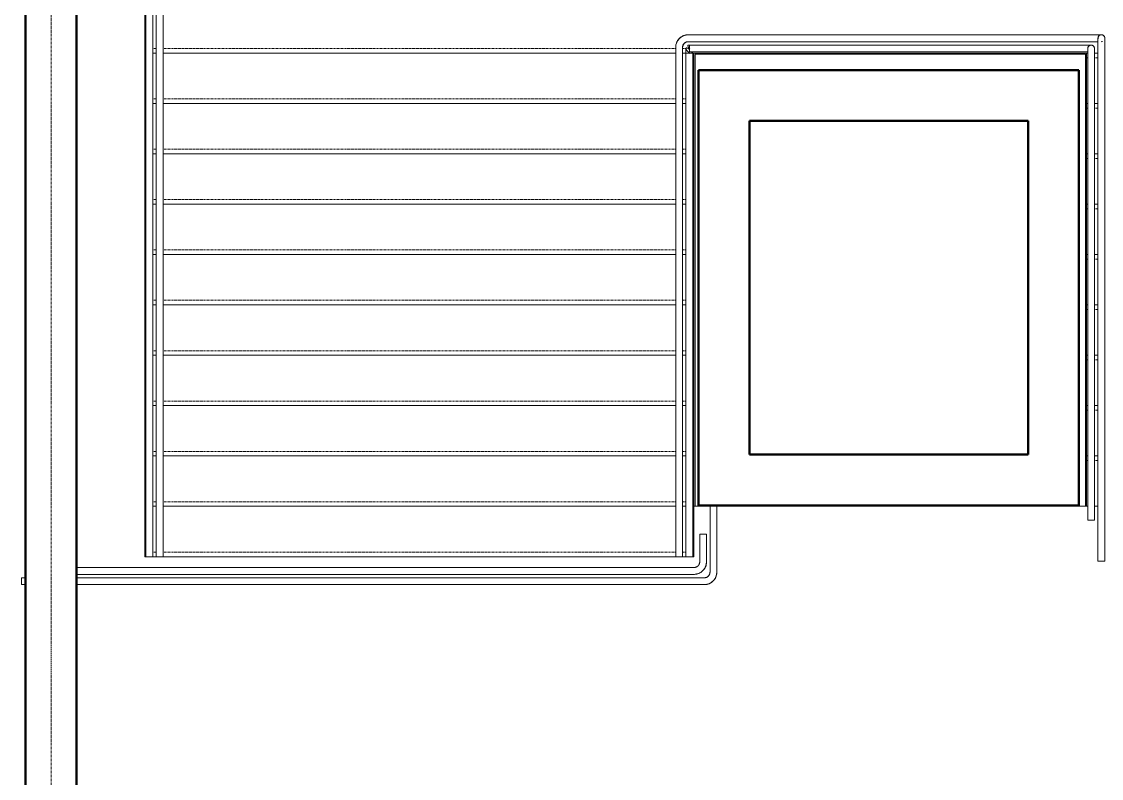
# Model space of a CAD drawing. Header units: inches. Extents: x -1714 to 1984, y -1043 to 970.
# Drawn here: x -1411.3 to -1175.4, y 395.9 to 561.2 of the extents above; entities that cross this region are included whole.
import ezdxf

# ---------------------------------------------------------------- set-up
doc = ezdxf.new("R2010")
doc.units = ezdxf.units.IN
doc.header["$MEASUREMENT"] = 0
doc.linetypes.add('Grid Line 1_2_', pattern=[0.875, 0.5, -0.125, 0.125, -0.125])
doc.linetypes.add('Overhead 1_16_', pattern=[0.101562, 0.0625, -0.039062])
for name, color, linetype, lineweight in [('A-FLOR-HRAL', 11, 'Continuous', 9), ('A-ROOF', 132, 'Continuous', 13), ('A-WALL', 113, 'Continuous', 13), ('S-GRID', 1, 'Continuous', 9), ('S-STRS', 31, 'Continuous', 9)]:
    doc.layers.add(name, color=color, linetype=linetype, lineweight=lineweight)

# ---------------------------------------------------------------- blocks, each defined once
blk = doc.blocks.new('Top Rail Type - Top Rail_Internal_-1482344-L3')
at = {"layer": 'A-FLOR-HRAL'}
for p, q in [((-1266.12, 555.35), (-1266.12, 444.71)), ((-1180.35, 556.06), (-1265.61, 556.06)), ((-1264.72, 554.36), (-1264.84, 554.54)), ((-1264.34, 554.56), (-1180.35, 554.56)), ((-1178.35, 554.72), (-1178.35, 455.4)), ((-1176.85, 455.4), (-1176.85, 554.72)), ((-1264.62, 444.71), (-1264.62, 554.07)), ((-1178.35, 454.74), (-1178.35, 454.31)), ((-1176.85, 454.31), (-1176.85, 454.74)), ((-1266.12, 444.71), (-1266.12, 444.31)), ((-1264.62, 444.31), (-1264.62, 444.71))]:
    blk.add_line(p, q, dxfattribs=at)
at = {"layer": 'A-FLOR-HRAL', "flags": 128}
for points in [[(-1265.37, 555.11), (-1265.57, 555.26), (-1265.75, 555.37), (-1265.9, 555.44), (-1266.02, 555.46), (-1266.1, 555.43), (-1266.12, 555.35)], [(-1266.12, 555.35), (-1266.1, 555.22), (-1266.02, 555.06), (-1265.9, 554.88), (-1265.75, 554.68), (-1265.57, 554.49), (-1265.37, 554.31), (-1265.3, 554.25)], [(-1265.29, 555.22), (-1265.37, 555.31), (-1265.53, 555.51), (-1265.64, 555.69), (-1265.71, 555.84), (-1265.73, 555.96), (-1265.69, 556.04), (-1265.61, 556.06)], [(-1180.35, 556.06), (-1180.24, 556.06), (-1180.13, 556.06), (-1180.02, 556.06), (-1179.91, 556.06), (-1179.81, 556.06), (-1179.7, 556.06), (-1179.59, 556.06), (-1179.49, 556.06), (-1179.38, 556.06), (-1179.28, 556.06), (-1179.18, 556.06), (-1179.08, 556.06), (-1178.99, 556.06), (-1178.89, 556.06), (-1178.8, 556.06), (-1178.71, 556.06), (-1178.62, 556.06), (-1178.54, 556.06), (-1178.46, 556.06), (-1178.38, 556.06), (-1178.3, 556.06), (-1178.23, 556.06), (-1178.16, 556.06), (-1178.1, 556.06), (-1178.04, 556.06), (-1177.98, 556.06), (-1177.93, 556.06), (-1177.88, 556.06), (-1177.83, 556.06), (-1177.79, 556.06), (-1177.75, 556.06), (-1177.72, 556.06), (-1177.69, 556.06), (-1177.66, 556.06), (-1177.64, 556.06), (-1177.63, 556.06), (-1177.61, 556.06), (-1177.61, 556.06), (-1177.6, 556.06)], [(-1178.36, 554.56), (-1178.44, 554.56), (-1178.52, 554.56), (-1178.6, 554.56), (-1178.69, 554.56), (-1178.77, 554.56), (-1178.87, 554.56), (-1178.96, 554.56), (-1179.06, 554.56), (-1179.15, 554.56), (-1179.25, 554.56), (-1179.36, 554.56), (-1179.46, 554.56), (-1179.56, 554.56), (-1179.67, 554.56), (-1179.78, 554.56), (-1179.88, 554.56), (-1179.99, 554.56), (-1180.1, 554.56), (-1180.21, 554.56), (-1180.32, 554.56), (-1180.35, 554.56)], [(-1178.35, 555.31), (-1178.35, 555.31), (-1178.35, 555.31), (-1178.35, 555.3), (-1178.35, 555.3), (-1178.35, 555.29), (-1178.35, 555.28), (-1178.35, 555.26), (-1178.35, 555.25), (-1178.35, 555.23), (-1178.35, 555.21), (-1178.35, 555.19), (-1178.35, 555.17), (-1178.35, 555.15), (-1178.35, 555.12), (-1178.35, 555.1), (-1178.35, 555.07), (-1178.35, 555.04), (-1178.35, 555), (-1178.35, 554.97), (-1178.35, 554.93), (-1178.35, 554.9), (-1178.35, 554.86), (-1178.35, 554.82), (-1178.35, 554.78), (-1178.35, 554.74), (-1178.35, 554.72)], [(-1177.57, 556.06), (-1177.54, 556.06), (-1177.51, 556.06), (-1177.48, 556.05), (-1177.45, 556.05), (-1177.42, 556.04), (-1177.39, 556.03), (-1177.37, 556.03), (-1177.34, 556.02), (-1177.31, 556), (-1177.28, 555.99)], [(-1176.85, 554.72), (-1176.85, 554.77), (-1176.85, 554.81), (-1176.85, 554.85), (-1176.85, 554.89), (-1176.85, 554.92), (-1176.85, 554.96), (-1176.85, 554.99), (-1176.85, 555.02), (-1176.85, 555.06), (-1176.85, 555.09), (-1176.85, 555.11), (-1176.85, 555.14), (-1176.85, 555.16), (-1176.85, 555.19), (-1176.85, 555.21), (-1176.85, 555.23), (-1176.85, 555.24), (-1176.85, 555.26), (-1176.85, 555.27), (-1176.85, 555.29), (-1176.85, 555.29), (-1176.85, 555.3), (-1176.85, 555.31), (-1176.85, 555.31), (-1176.85, 555.31), (-1176.85, 555.31)], [(-1178.35, 455.4), (-1178.35, 455.36), (-1178.35, 455.32), (-1178.35, 455.27), (-1178.35, 455.22), (-1178.35, 455.18), (-1178.35, 455.13), (-1178.35, 455.08), (-1178.35, 455.04), (-1178.35, 454.99), (-1178.35, 454.94), (-1178.35, 454.89), (-1178.35, 454.84), (-1178.35, 454.79), (-1178.35, 454.74)], [(-1176.85, 454.74), (-1176.85, 454.79), (-1176.85, 454.84), (-1176.85, 454.89), (-1176.85, 454.94), (-1176.85, 454.99), (-1176.85, 455.04), (-1176.85, 455.09), (-1176.85, 455.13), (-1176.85, 455.18), (-1176.85, 455.23), (-1176.85, 455.27), (-1176.85, 455.32), (-1176.85, 455.36), (-1176.85, 455.4)], [(-1178.35, 454.31), (-1178.35, 454.26), (-1178.35, 454.21), (-1178.35, 454.16), (-1178.35, 454.11), (-1178.35, 454.07), (-1178.35, 454.02), (-1178.35, 453.97), (-1178.35, 453.92), (-1178.35, 453.87), (-1178.35, 453.83), (-1178.35, 453.78), (-1178.35, 453.74), (-1178.35, 453.69), (-1178.35, 453.65), (-1178.35, 453.61), (-1178.35, 453.57), (-1178.35, 453.53), (-1178.35, 453.49), (-1178.35, 453.45), (-1178.35, 453.42), (-1178.35, 453.38), (-1178.35, 453.35), (-1178.35, 453.32), (-1178.35, 453.29), (-1178.35, 453.26), (-1178.35, 453.24), (-1178.35, 453.21), (-1178.35, 453.19), (-1178.35, 453.17), (-1178.35, 453.15), (-1178.35, 453.13), (-1178.35, 453.12), (-1178.35, 453.1), (-1178.35, 453.09), (-1178.35, 453.08), (-1178.35, 453.07), (-1178.35, 453.07), (-1178.35, 453.07), (-1178.35, 453.06)], [(-1176.85, 453.06), (-1176.85, 453.06), (-1176.85, 453.07), (-1176.85, 453.07), (-1176.85, 453.08), (-1176.85, 453.09), (-1176.85, 453.1), (-1176.85, 453.11), (-1176.85, 453.13), (-1176.85, 453.14), (-1176.85, 453.16), (-1176.85, 453.18), (-1176.85, 453.2), (-1176.85, 453.23), (-1176.85, 453.25), (-1176.85, 453.28), (-1176.85, 453.31), (-1176.85, 453.34), (-1176.85, 453.37), (-1176.85, 453.41), (-1176.85, 453.44), (-1176.85, 453.48), (-1176.85, 453.52), (-1176.85, 453.56), (-1176.85, 453.6), (-1176.85, 453.64), (-1176.85, 453.68), (-1176.85, 453.72), (-1176.85, 453.77), (-1176.85, 453.81), (-1176.85, 453.86), (-1176.85, 453.91), (-1176.85, 453.96), (-1176.85, 454), (-1176.85, 454.05), (-1176.85, 454.1), (-1176.85, 454.15), (-1176.85, 454.2), (-1176.85, 454.25), (-1176.85, 454.3), (-1176.85, 454.31)]]:
    blk.add_lwpolyline(points, dxfattribs=at)
at = {"layer": 'A-FLOR-HRAL'}
for start, end in [(0, 180), (140.5677, 187.8984), (180, 186.1504), (100.4185, 135), (90, 98.5735), (83.3102, 90), (38.3909, 80.1374), (23.3099, 36.6713), (352.1021, 20.2273), (353.8521, 0)]:
    blk.add_arc((-1177.6, 555.31), 0.75, start, end, dxfattribs=at)
blk = doc.blocks.new('Top Rail Type - Top Rail_Internal_-V47-L3')
at = {"layer": 'A-FLOR-HRAL'}
for p, q in [((-1265.37, 556.06), (-1265.37, 554.56)), ((-1265.37, 556.06), (-1179.6, 556.06)), ((-1265.37, 554.56), (-1179.6, 554.56)), ((-1179.6, 556.06), (-1177.6, 556.06)), ((-1178.35, 554.37), (-1178.35, 554.56)), ((-1176.85, 554.37), (-1176.85, 555.31)), ((-1266.12, 554.31), (-1264.62, 554.31)), ((-1266.12, 444.31), (-1266.12, 554.31)), ((-1264.62, 444.31), (-1264.62, 554.31)), ((-1178.35, 554.37), (-1178.35, 455.8)), ((-1176.85, 554.37), (-1176.85, 455.8)), ((-1178.35, 454.74), (-1178.35, 455.8)), ((-1176.85, 454.74), (-1176.85, 455.8)), ((-1178.35, 454.74), (-1178.35, 454.31)), ((-1178.35, 452.31), (-1178.35, 454.31)), ((-1176.85, 454.74), (-1176.85, 454.31)), ((-1176.85, 452.31), (-1176.85, 454.31)), ((-1176.85, 452.31), (-1178.35, 452.31))]:
    blk.add_line(p, q, dxfattribs=at)
blk = doc.blocks.new('Handrail Type - Handrail_Internal_-1482363-L3')
at = {"layer": 'A-FLOR-HRAL'}
for p, q in [((-1266.1, 555.43), (-1266.12, 555.35)), ((-1178.35, 453.69), (-1178.35, 452.31)), ((-1176.85, 452.31), (-1176.85, 453.23)), ((-1177.69, 452.31), (-1177.51, 452.31))]:
    blk.add_line(p, q, dxfattribs=at)
at = {"layer": 'A-FLOR-HRAL', "flags": 128}
for points in [[(-1178.36, 554.56), (-1178.44, 554.56), (-1178.52, 554.56), (-1178.6, 554.56), (-1178.69, 554.56), (-1178.77, 554.56), (-1178.87, 554.56), (-1178.96, 554.56), (-1179.06, 554.56), (-1179.15, 554.56), (-1179.25, 554.56), (-1179.36, 554.56), (-1179.46, 554.56), (-1179.56, 554.56)], [(-1179.28, 556.06), (-1179.18, 556.06), (-1179.08, 556.06), (-1178.99, 556.06), (-1178.89, 556.06)], [(-1178.39, 556.06), (-1178.38, 556.06), (-1178.3, 556.06), (-1178.23, 556.06), (-1178.16, 556.06), (-1178.1, 556.06), (-1178.04, 556.06), (-1177.98, 556.06), (-1177.93, 556.06), (-1177.88, 556.06), (-1177.83, 556.06), (-1177.79, 556.06), (-1177.75, 556.06), (-1177.72, 556.06), (-1177.69, 556.06)], [(-1176.85, 554.89), (-1176.85, 554.92), (-1176.85, 554.96), (-1176.85, 554.99), (-1176.85, 555.02), (-1176.85, 555.06), (-1176.85, 555.09), (-1176.85, 555.11), (-1176.85, 555.14), (-1176.85, 555.16), (-1176.85, 555.19), (-1176.85, 555.21), (-1176.85, 555.23), (-1176.85, 555.24)], [(-1178.35, 455.32), (-1178.35, 455.27), (-1178.35, 455.22), (-1178.35, 455.18), (-1178.35, 455.13), (-1178.35, 455.08), (-1178.35, 455.04), (-1178.35, 454.99), (-1178.35, 454.94), (-1178.35, 454.89), (-1178.35, 454.84), (-1178.35, 454.79), (-1178.35, 454.74)], [(-1176.85, 454.74), (-1176.85, 454.79), (-1176.85, 454.84), (-1176.85, 454.89), (-1176.85, 454.94), (-1176.85, 454.99), (-1176.85, 455.04), (-1176.85, 455.09), (-1176.85, 455.13), (-1176.85, 455.18), (-1176.85, 455.23), (-1176.85, 455.27), (-1176.85, 455.32)]]:
    blk.add_lwpolyline(points, dxfattribs=at)
blk = doc.blocks.new('Handrail Type - Handrail_Internal_-V48-L3')
at = {"layer": 'A-FLOR-HRAL'}
for p, q in [((-1179.29, 556.06), (-1178.84, 556.06)), ((-1178.35, 556.06), (-1177.6, 556.06)), ((-1176.85, 554.77), (-1176.85, 555.31)), ((-1178.35, 454.74), (-1178.35, 455.41)), ((-1176.85, 454.74), (-1176.85, 455.41)), ((-1178.35, 453.69), (-1178.35, 452.31)), ((-1176.85, 453.23), (-1176.85, 452.31)), ((-1176.85, 452.31), (-1178.35, 452.31))]:
    blk.add_line(p, q, dxfattribs=at)
blk = doc.blocks.new('Handrail Type - Handrail_Internal_-1482380-L3')
at = {"layer": 'A-FLOR-HRAL'}
for p, q in [((-1178.1, 558.31), (-1265.62, 558.31)), ((-1265.62, 556.81), (-1178.1, 556.81)), ((-1176.1, 556.97), (-1176.1, 455.4)), ((-1175.35, 556.81), (-1175.36, 556.81)), ((-1174.6, 455.4), (-1174.6, 556.97)), ((-1268.37, 555.56), (-1268.37, 554.89)), ((-1266.87, 554.89), (-1266.87, 555.56)), ((-1268.37, 554.22), (-1268.37, 444.71)), ((-1266.87, 444.71), (-1266.87, 554.22)), ((-1176.1, 454.74), (-1176.1, 445.31)), ((-1174.6, 445.31), (-1174.6, 454.74)), ((-1268.37, 444.71), (-1268.37, 444.31)), ((-1266.87, 444.31), (-1266.87, 444.71))]:
    blk.add_line(p, q, dxfattribs=at)
at = {"layer": 'A-FLOR-HRAL', "flags": 128}
for points in [[(-1265.62, 558.31), (-1265.73, 558.31), (-1265.84, 558.3), (-1265.95, 558.29), (-1266.06, 558.28), (-1266.17, 558.26), (-1266.28, 558.23), (-1266.38, 558.21), (-1266.49, 558.17), (-1266.59, 558.14), (-1266.69, 558.1), (-1266.8, 558.05), (-1266.89, 558), (-1266.99, 557.95), (-1267.08, 557.89), (-1267.18, 557.83), (-1267.27, 557.77), (-1267.35, 557.7), (-1267.44, 557.63), (-1267.52, 557.56), (-1267.6, 557.48), (-1267.67, 557.4), (-1267.74, 557.32), (-1267.81, 557.23), (-1267.88, 557.14), (-1267.94, 557.05), (-1268, 556.96), (-1268.05, 556.86), (-1268.1, 556.76), (-1268.15, 556.66), (-1268.19, 556.56), (-1268.22, 556.46), (-1268.26, 556.35), (-1268.29, 556.25), (-1268.31, 556.14), (-1268.33, 556.03), (-1268.35, 555.92), (-1268.36, 555.81), (-1268.37, 555.7), (-1268.37, 555.59), (-1268.37, 555.56)], [(-1266.87, 555.56), (-1266.87, 555.61), (-1266.87, 555.66), (-1266.87, 555.71), (-1266.86, 555.76), (-1266.85, 555.81), (-1266.84, 555.86), (-1266.83, 555.91), (-1266.81, 555.96), (-1266.79, 556), (-1266.78, 556.05), (-1266.76, 556.1), (-1266.73, 556.14), (-1266.71, 556.18), (-1266.68, 556.23), (-1266.66, 556.27), (-1266.63, 556.31), (-1266.6, 556.35), (-1266.56, 556.39), (-1266.53, 556.42), (-1266.49, 556.46), (-1266.46, 556.49), (-1266.42, 556.53), (-1266.38, 556.56), (-1266.34, 556.59), (-1266.3, 556.62), (-1266.26, 556.64), (-1266.21, 556.67), (-1266.17, 556.69), (-1266.12, 556.71), (-1266.08, 556.73), (-1266.03, 556.75), (-1265.98, 556.76), (-1265.93, 556.77), (-1265.89, 556.79), (-1265.84, 556.8), (-1265.79, 556.8), (-1265.74, 556.81), (-1265.69, 556.81), (-1265.64, 556.81), (-1265.62, 556.81)], [(-1178.1, 558.31), (-1177.99, 558.31), (-1177.88, 558.31), (-1177.77, 558.31), (-1177.66, 558.31), (-1177.56, 558.31), (-1177.45, 558.31), (-1177.34, 558.31), (-1177.24, 558.31), (-1177.13, 558.31), (-1177.03, 558.31), (-1176.93, 558.31), (-1176.83, 558.31), (-1176.74, 558.31), (-1176.64, 558.31), (-1176.55, 558.31), (-1176.46, 558.31), (-1176.37, 558.31), (-1176.29, 558.31), (-1176.21, 558.31), (-1176.13, 558.31), (-1176.05, 558.31), (-1175.98, 558.31), (-1175.91, 558.31), (-1175.85, 558.31), (-1175.79, 558.31), (-1175.73, 558.31), (-1175.68, 558.31), (-1175.63, 558.31), (-1175.58, 558.31), (-1175.54, 558.31), (-1175.5, 558.31), (-1175.47, 558.31), (-1175.44, 558.31), (-1175.41, 558.31), (-1175.39, 558.31), (-1175.38, 558.31), (-1175.36, 558.31), (-1175.36, 558.31), (-1175.35, 558.31), (-1175.35, 558.31)], [(-1176.11, 556.81), (-1176.19, 556.81), (-1176.27, 556.81), (-1176.35, 556.81), (-1176.44, 556.81), (-1176.52, 556.81), (-1176.62, 556.81), (-1176.71, 556.81), (-1176.81, 556.81), (-1176.9, 556.81), (-1177, 556.81), (-1177.11, 556.81), (-1177.21, 556.81), (-1177.31, 556.81), (-1177.42, 556.81), (-1177.53, 556.81), (-1177.63, 556.81), (-1177.74, 556.81), (-1177.85, 556.81), (-1177.96, 556.81), (-1178.07, 556.81), (-1178.1, 556.81)], [(-1176.1, 557.56), (-1176.1, 557.56), (-1176.1, 557.56), (-1176.1, 557.55), (-1176.1, 557.55), (-1176.1, 557.54), (-1176.1, 557.53), (-1176.1, 557.51), (-1176.1, 557.5), (-1176.1, 557.48), (-1176.1, 557.46), (-1176.1, 557.44), (-1176.1, 557.42), (-1176.1, 557.4), (-1176.1, 557.37), (-1176.1, 557.35), (-1176.1, 557.32), (-1176.1, 557.29), (-1176.1, 557.25), (-1176.1, 557.22), (-1176.1, 557.18), (-1176.1, 557.15), (-1176.1, 557.11), (-1176.1, 557.07), (-1176.1, 557.03), (-1176.1, 556.99), (-1176.1, 556.97)], [(-1175.35, 558.31), (-1175.32, 558.31), (-1175.29, 558.31), (-1175.26, 558.31), (-1175.23, 558.3), (-1175.2, 558.3), (-1175.17, 558.29), (-1175.14, 558.28), (-1175.12, 558.28), (-1175.09, 558.27), (-1175.06, 558.25), (-1175.03, 558.24), (-1175.01, 558.23), (-1174.98, 558.21), (-1174.95, 558.2), (-1174.93, 558.18), (-1174.9, 558.17), (-1174.88, 558.15), (-1174.86, 558.13), (-1174.84, 558.11), (-1174.81, 558.09), (-1174.79, 558.06), (-1174.77, 558.04), (-1174.76, 558.02), (-1174.74, 557.99), (-1174.72, 557.97), (-1174.71, 557.94), (-1174.69, 557.92), (-1174.68, 557.89), (-1174.66, 557.86), (-1174.65, 557.84), (-1174.64, 557.81), (-1174.63, 557.78), (-1174.63, 557.75), (-1174.62, 557.72), (-1174.61, 557.69), (-1174.61, 557.66), (-1174.6, 557.63), (-1174.6, 557.6), (-1174.6, 557.57), (-1174.6, 557.54), (-1174.6, 557.51), (-1174.61, 557.48), (-1174.61, 557.45)], [(-1175.13, 556.85), (-1175.16, 556.84), (-1175.19, 556.83), (-1175.22, 556.83), (-1175.25, 556.82), (-1175.28, 556.82), (-1175.31, 556.81), (-1175.34, 556.81)], [(-1174.6, 556.97), (-1174.6, 557.02), (-1174.6, 557.06), (-1174.6, 557.1), (-1174.6, 557.14), (-1174.6, 557.17), (-1174.6, 557.21), (-1174.6, 557.24), (-1174.6, 557.27), (-1174.6, 557.31), (-1174.6, 557.34), (-1174.6, 557.36), (-1174.6, 557.39), (-1174.6, 557.41), (-1174.6, 557.44), (-1174.6, 557.46), (-1174.6, 557.48), (-1174.6, 557.49), (-1174.6, 557.51), (-1174.6, 557.52), (-1174.6, 557.54), (-1174.6, 557.54), (-1174.6, 557.55), (-1174.6, 557.56), (-1174.6, 557.56), (-1174.6, 557.56), (-1174.6, 557.56)], [(-1268.37, 554.89), (-1268.37, 554.84), (-1268.37, 554.79), (-1268.37, 554.74), (-1268.37, 554.69), (-1268.37, 554.64), (-1268.37, 554.59), (-1268.37, 554.54), (-1268.37, 554.49), (-1268.37, 554.45), (-1268.37, 554.4), (-1268.37, 554.35), (-1268.37, 554.31), (-1268.37, 554.26), (-1268.37, 554.22)], [(-1266.87, 554.22), (-1266.87, 554.27), (-1266.87, 554.31), (-1266.87, 554.36), (-1266.87, 554.4), (-1266.87, 554.45), (-1266.87, 554.5), (-1266.87, 554.54), (-1266.87, 554.59), (-1266.87, 554.64), (-1266.87, 554.69), (-1266.87, 554.74), (-1266.87, 554.79), (-1266.87, 554.84), (-1266.87, 554.89)], [(-1176.1, 455.4), (-1176.1, 455.36), (-1176.1, 455.32), (-1176.1, 455.27), (-1176.1, 455.22), (-1176.1, 455.18), (-1176.1, 455.13), (-1176.1, 455.08), (-1176.1, 455.04), (-1176.1, 454.99), (-1176.1, 454.94), (-1176.1, 454.89), (-1176.1, 454.84), (-1176.1, 454.79), (-1176.1, 454.74)], [(-1174.6, 454.74), (-1174.6, 454.79), (-1174.6, 454.84), (-1174.6, 454.89), (-1174.6, 454.94), (-1174.6, 454.99), (-1174.6, 455.04), (-1174.6, 455.09), (-1174.6, 455.13), (-1174.6, 455.18), (-1174.6, 455.23), (-1174.6, 455.27), (-1174.6, 455.32), (-1174.6, 455.36), (-1174.6, 455.4)], [(-1176.1, 445.31), (-1176.1, 445.26), (-1176.1, 445.21), (-1176.1, 445.16), (-1176.1, 445.11), (-1176.1, 445.07), (-1176.1, 445.02), (-1176.1, 444.97), (-1176.1, 444.92), (-1176.1, 444.87), (-1176.1, 444.83), (-1176.1, 444.78), (-1176.1, 444.74), (-1176.1, 444.69), (-1176.1, 444.65), (-1176.1, 444.61), (-1176.1, 444.57), (-1176.1, 444.53), (-1176.1, 444.49), (-1176.1, 444.45), (-1176.1, 444.42), (-1176.1, 444.38), (-1176.1, 444.35), (-1176.1, 444.32), (-1176.1, 444.29), (-1176.1, 444.26), (-1176.1, 444.24), (-1176.1, 444.21), (-1176.1, 444.19), (-1176.1, 444.17), (-1176.1, 444.15), (-1176.1, 444.13), (-1176.1, 444.12), (-1176.1, 444.1), (-1176.1, 444.09), (-1176.1, 444.08), (-1176.1, 444.07), (-1176.1, 444.07), (-1176.1, 444.07), (-1176.1, 444.06)], [(-1174.6, 444.06), (-1174.6, 444.06), (-1174.6, 444.07), (-1174.6, 444.07), (-1174.6, 444.08), (-1174.6, 444.09), (-1174.6, 444.1), (-1174.6, 444.11), (-1174.6, 444.13), (-1174.6, 444.14), (-1174.6, 444.16), (-1174.6, 444.18), (-1174.6, 444.2), (-1174.6, 444.23), (-1174.6, 444.25), (-1174.6, 444.28), (-1174.6, 444.31), (-1174.6, 444.34), (-1174.6, 444.37), (-1174.6, 444.41), (-1174.6, 444.44), (-1174.6, 444.48), (-1174.6, 444.52), (-1174.6, 444.56), (-1174.6, 444.6), (-1174.6, 444.64), (-1174.6, 444.68), (-1174.6, 444.72), (-1174.6, 444.77), (-1174.6, 444.81), (-1174.6, 444.86), (-1174.6, 444.91), (-1174.6, 444.96), (-1174.6, 445), (-1174.6, 445.05), (-1174.6, 445.1), (-1174.6, 445.15), (-1174.6, 445.2), (-1174.6, 445.25), (-1174.6, 445.3), (-1174.6, 445.31)]]:
    blk.add_lwpolyline(points, dxfattribs=at)
at = {"layer": 'A-FLOR-HRAL'}
for start, end in [(0, 180), (140.5677, 187.8984), (180, 186.1504), (100.4185, 135), (90, 98.5735), (83.3102, 90), (38.3909, 80.1374), (23.3099, 36.6713), (352.1021, 20.2273), (353.8521, 0)]:
    blk.add_arc((-1175.35, 557.56), 0.75, start, end, dxfattribs=at)
blk = doc.blocks.new('Handrail Type - Handrail_Internal_-V49-L3')
at = {"layer": 'A-FLOR-HRAL'}
for p, q in [((-1265.62, 558.31), (-1177.35, 558.31)), ((-1265.62, 556.81), (-1177.35, 556.81)), ((-1177.35, 558.31), (-1175.35, 558.31)), ((-1176.1, 556.62), (-1176.1, 556.81)), ((-1174.6, 556.62), (-1174.6, 557.56)), ((-1268.37, 554.89), (-1268.37, 555.56)), ((-1268.37, 554.89), (-1268.37, 553.83)), ((-1266.87, 554.89), (-1266.87, 555.56)), ((-1266.87, 554.89), (-1266.87, 553.83)), ((-1176.1, 556.62), (-1176.1, 455.8)), ((-1174.6, 556.62), (-1174.6, 455.8)), ((-1268.37, 444.31), (-1268.37, 553.83)), ((-1266.87, 444.31), (-1266.87, 553.83)), ((-1176.1, 454.74), (-1176.1, 455.8)), ((-1174.6, 454.74), (-1174.6, 455.8)), ((-1176.1, 454.74), (-1176.1, 445.31)), ((-1174.6, 454.74), (-1174.6, 445.31)), ((-1176.1, 443.31), (-1176.1, 445.31)), ((-1174.6, 443.31), (-1174.6, 445.31)), ((-1174.6, 443.31), (-1176.1, 443.31))]:
    blk.add_line(p, q, dxfattribs=at)
for radius in [2.75, 1.25]:
    blk.add_arc((-1265.62, 555.56), radius, 90, 180, dxfattribs=at)
blk = doc.blocks.new('Top Rail Type - Top Rail_Internal_-1482400-L3')
at = {"layer": 'A-FLOR-HRAL'}
for p, q in [((-1384.12, 647.31), (-1384.12, 554.89)), ((-1382.62, 554.89), (-1382.62, 647.31)), ((-1384.12, 554.22), (-1384.12, 444.71)), ((-1382.62, 444.71), (-1382.62, 554.22)), ((-1384.12, 444.71), (-1384.12, 444.31)), ((-1382.62, 444.31), (-1382.62, 444.71))]:
    blk.add_line(p, q, dxfattribs=at)
at = {"layer": 'A-FLOR-HRAL', "flags": 128}
for points in [[(-1384.12, 554.89), (-1384.12, 554.84), (-1384.12, 554.79), (-1384.12, 554.74), (-1384.12, 554.69), (-1384.12, 554.64), (-1384.12, 554.59), (-1384.12, 554.54), (-1384.12, 554.49), (-1384.12, 554.45), (-1384.12, 554.4), (-1384.12, 554.35), (-1384.12, 554.31), (-1384.12, 554.26), (-1384.12, 554.22)], [(-1382.62, 554.22), (-1382.62, 554.27), (-1382.62, 554.31), (-1382.62, 554.36), (-1382.62, 554.4), (-1382.62, 554.45), (-1382.62, 554.5), (-1382.62, 554.54), (-1382.62, 554.59), (-1382.62, 554.64), (-1382.62, 554.69), (-1382.62, 554.74), (-1382.62, 554.79), (-1382.62, 554.84), (-1382.62, 554.89)]]:
    blk.add_lwpolyline(points, dxfattribs=at)
blk = doc.blocks.new('Top Rail Type - Top Rail_Internal_-V50-L3')
at = {"layer": 'A-FLOR-HRAL'}
for p, q in [((-1384.12, 554.89), (-1384.12, 647.31)), ((-1382.62, 554.89), (-1382.62, 647.31)), ((-1384.12, 554.89), (-1384.12, 553.83)), ((-1382.62, 554.89), (-1382.62, 553.83)), ((-1384.12, 444.31), (-1384.12, 553.83)), ((-1382.62, 444.31), (-1382.62, 553.83))]:
    blk.add_line(p, q, dxfattribs=at)
blk = doc.blocks.new('Handrail Type - Handrail_Internal_-1482421-L3')
at = {"layer": 'A-FLOR-HRAL', "flags": 128}
for points in [[(-1384.12, 554.89), (-1384.12, 554.84), (-1384.12, 554.79), (-1384.12, 554.74), (-1384.12, 554.69), (-1384.12, 554.64), (-1384.12, 554.59), (-1384.12, 554.54), (-1384.12, 554.49), (-1384.12, 554.45), (-1384.12, 554.4), (-1384.12, 554.35), (-1384.12, 554.31)], [(-1382.62, 554.31), (-1382.62, 554.36), (-1382.62, 554.4), (-1382.62, 554.45), (-1382.62, 554.5), (-1382.62, 554.54), (-1382.62, 554.59), (-1382.62, 554.64), (-1382.62, 554.69), (-1382.62, 554.74), (-1382.62, 554.79), (-1382.62, 554.84), (-1382.62, 554.89)]]:
    blk.add_lwpolyline(points, dxfattribs=at)
blk = doc.blocks.new('Handrail Type - Handrail_Internal_-V51-L3')
at = {"layer": 'A-FLOR-HRAL'}
for p, q in [((-1384.12, 554.89), (-1384.12, 554.22)), ((-1382.62, 554.89), (-1382.62, 554.22))]:
    blk.add_line(p, q, dxfattribs=at)
blk = doc.blocks.new('Handrail Type - Handrail_Internal_-1482440-L3')
at = {"layer": 'A-FLOR-HRAL'}
for p, q in [((-1381.87, 645.06), (-1381.87, 554.89)), ((-1380.37, 554.89), (-1380.37, 645.06)), ((-1381.87, 554.22), (-1381.87, 444.71)), ((-1380.37, 444.71), (-1380.37, 554.22)), ((-1381.87, 444.71), (-1381.87, 444.31)), ((-1380.37, 444.31), (-1380.37, 444.71))]:
    blk.add_line(p, q, dxfattribs=at)
at = {"layer": 'A-FLOR-HRAL', "flags": 128}
for points in [[(-1381.87, 554.89), (-1381.87, 554.84), (-1381.87, 554.79), (-1381.87, 554.74), (-1381.87, 554.69), (-1381.87, 554.64), (-1381.87, 554.59), (-1381.87, 554.54), (-1381.87, 554.49), (-1381.87, 554.45), (-1381.87, 554.4), (-1381.87, 554.35), (-1381.87, 554.31), (-1381.87, 554.26), (-1381.87, 554.22)], [(-1380.37, 554.22), (-1380.37, 554.27), (-1380.37, 554.31), (-1380.37, 554.36), (-1380.37, 554.4), (-1380.37, 554.45), (-1380.37, 554.5), (-1380.37, 554.54), (-1380.37, 554.59), (-1380.37, 554.64), (-1380.37, 554.69), (-1380.37, 554.74), (-1380.37, 554.79), (-1380.37, 554.84), (-1380.37, 554.89)]]:
    blk.add_lwpolyline(points, dxfattribs=at)
blk = doc.blocks.new('Handrail Type - Handrail_Internal_-V52-L3')
at = {"layer": 'A-FLOR-HRAL'}
for p, q in [((-1381.87, 554.89), (-1381.87, 645.06)), ((-1380.37, 554.89), (-1380.37, 645.06)), ((-1381.87, 554.89), (-1381.87, 553.83)), ((-1380.37, 554.89), (-1380.37, 553.83)), ((-1381.87, 444.31), (-1381.87, 553.83)), ((-1380.37, 444.31), (-1380.37, 553.83))]:
    blk.add_line(p, q, dxfattribs=at)
blk = doc.blocks.new('Top Rail Type - Top Rail_Internal_-1483486-L3')
at = {"layer": 'A-FLOR-HRAL'}
for p, q in [((-1263.12, 447.2), (-1263.12, 445.2)), ((-1261.62, 445.2), (-1261.62, 447.2)), ((-1263.12, 445.2), (-1263.12, 443.2)), ((-1261.62, 443.2), (-1261.62, 445.2)), ((-1264.37, 441.95), (-1399.29, 441.95)), ((-1399.29, 440.45), (-1264.37, 440.45))]:
    blk.add_line(p, q, dxfattribs=at)
at = {"layer": 'A-FLOR-HRAL', "flags": 128}
for points in [[(-1263.12, 448.45), (-1263.12, 448.45), (-1263.12, 448.44), (-1263.12, 448.44), (-1263.12, 448.43), (-1263.12, 448.42), (-1263.12, 448.41), (-1263.12, 448.4), (-1263.12, 448.38), (-1263.12, 448.37), (-1263.12, 448.35), (-1263.12, 448.33), (-1263.12, 448.31), (-1263.12, 448.28), (-1263.12, 448.26), (-1263.12, 448.23), (-1263.12, 448.2), (-1263.12, 448.17), (-1263.12, 448.14), (-1263.12, 448.1), (-1263.12, 448.07), (-1263.12, 448.03), (-1263.12, 447.99), (-1263.12, 447.95), (-1263.12, 447.91), (-1263.12, 447.87), (-1263.12, 447.83), (-1263.12, 447.79), (-1263.12, 447.74), (-1263.12, 447.7), (-1263.12, 447.65), (-1263.12, 447.6), (-1263.12, 447.56), (-1263.12, 447.51), (-1263.12, 447.46), (-1263.12, 447.41), (-1263.12, 447.36), (-1263.12, 447.31), (-1263.12, 447.26), (-1263.12, 447.21), (-1263.12, 447.2)], [(-1261.62, 447.2), (-1261.62, 447.25), (-1261.62, 447.3), (-1261.62, 447.35), (-1261.62, 447.4), (-1261.62, 447.45), (-1261.62, 447.49), (-1261.62, 447.54), (-1261.62, 447.59), (-1261.62, 447.64), (-1261.62, 447.68), (-1261.62, 447.73), (-1261.62, 447.77), (-1261.62, 447.82), (-1261.62, 447.86), (-1261.62, 447.9), (-1261.62, 447.94), (-1261.62, 447.98), (-1261.62, 448.02), (-1261.62, 448.06), (-1261.62, 448.09), (-1261.62, 448.13), (-1261.62, 448.16), (-1261.62, 448.19), (-1261.62, 448.22), (-1261.62, 448.25), (-1261.62, 448.28), (-1261.62, 448.3), (-1261.62, 448.32), (-1261.62, 448.34), (-1261.62, 448.36), (-1261.62, 448.38), (-1261.62, 448.4), (-1261.62, 448.41), (-1261.62, 448.42), (-1261.62, 448.43), (-1261.62, 448.44), (-1261.62, 448.44), (-1261.62, 448.45), (-1261.62, 448.45)], [(-1263.12, 443.2), (-1263.13, 443.15), (-1263.13, 443.1), (-1263.13, 443.05), (-1263.14, 443), (-1263.15, 442.95), (-1263.16, 442.9), (-1263.17, 442.85), (-1263.19, 442.8), (-1263.2, 442.76), (-1263.22, 442.71), (-1263.24, 442.67), (-1263.27, 442.62), (-1263.29, 442.58), (-1263.31, 442.53), (-1263.34, 442.49), (-1263.37, 442.45), (-1263.4, 442.41), (-1263.43, 442.37), (-1263.47, 442.34), (-1263.5, 442.3), (-1263.54, 442.27), (-1263.58, 442.23), (-1263.62, 442.2), (-1263.66, 442.17), (-1263.7, 442.15), (-1263.74, 442.12), (-1263.78, 442.1), (-1263.83, 442.07), (-1263.87, 442.05), (-1263.92, 442.03), (-1263.97, 442.02), (-1264.02, 442), (-1264.06, 441.99), (-1264.11, 441.98), (-1264.16, 441.97), (-1264.21, 441.96), (-1264.26, 441.95), (-1264.31, 441.95), (-1264.36, 441.95), (-1264.37, 441.95)], [(-1264.37, 440.45), (-1264.26, 440.45), (-1264.15, 440.46), (-1264.04, 440.47), (-1263.94, 440.48), (-1263.83, 440.5), (-1263.72, 440.53), (-1263.61, 440.55), (-1263.51, 440.59), (-1263.41, 440.62), (-1263.3, 440.66), (-1263.2, 440.71), (-1263.1, 440.76), (-1263.01, 440.81), (-1262.91, 440.87), (-1262.82, 440.93), (-1262.73, 440.99), (-1262.64, 441.06), (-1262.56, 441.13), (-1262.48, 441.2), (-1262.4, 441.28), (-1262.33, 441.36), (-1262.25, 441.45), (-1262.19, 441.53), (-1262.12, 441.62), (-1262.06, 441.71), (-1262, 441.81), (-1261.95, 441.9), (-1261.9, 442), (-1261.85, 442.1), (-1261.81, 442.2), (-1261.77, 442.3), (-1261.74, 442.41), (-1261.71, 442.52), (-1261.68, 442.62), (-1261.66, 442.73), (-1261.65, 442.84), (-1261.64, 442.95), (-1261.63, 443.06), (-1261.62, 443.17), (-1261.62, 443.2)]]:
    blk.add_lwpolyline(points, dxfattribs=at)
blk = doc.blocks.new('Top Rail Type - Top Rail_Internal_-V53-L3')
at = {"layer": 'A-FLOR-HRAL'}
for p, q in [((-1261.62, 449.2), (-1263.12, 449.2)), ((-1263.12, 449.2), (-1263.12, 447.2)), ((-1261.62, 449.2), (-1261.62, 447.2)), ((-1263.12, 447.2), (-1263.12, 445.2)), ((-1261.62, 447.2), (-1261.62, 445.2)), ((-1263.12, 445.2), (-1263.12, 443.2)), ((-1261.62, 445.2), (-1261.62, 443.2)), ((-1264.37, 441.95), (-1399.29, 441.95)), ((-1264.37, 440.45), (-1399.29, 440.45))]:
    blk.add_line(p, q, dxfattribs=at)
for radius in [1.25, 2.75]:
    blk.add_arc((-1264.37, 443.2), radius, 270, 0, dxfattribs=at)
blk = doc.blocks.new('Handrail Type - Handrail_Internal_-1483503-L3')
at = {"layer": 'A-FLOR-HRAL', "flags": 128}
for points in [[(-1264.37, 440.45), (-1264.26, 440.45), (-1264.15, 440.46), (-1264.04, 440.47), (-1263.94, 440.48), (-1263.83, 440.5), (-1263.72, 440.53), (-1263.61, 440.55), (-1263.51, 440.59), (-1263.41, 440.62), (-1263.3, 440.66), (-1263.2, 440.71), (-1263.1, 440.76), (-1263.01, 440.81), (-1262.91, 440.87), (-1262.82, 440.93), (-1262.73, 440.99), (-1262.64, 441.06), (-1262.56, 441.13), (-1262.48, 441.2), (-1262.4, 441.28), (-1262.33, 441.36), (-1262.25, 441.45), (-1262.19, 441.53), (-1262.12, 441.62), (-1262.06, 441.71), (-1262, 441.81), (-1261.95, 441.9), (-1261.9, 442), (-1261.85, 442.1)], [(-1261.84, 442.13), (-1261.81, 442.2), (-1261.77, 442.3), (-1261.74, 442.41), (-1261.71, 442.52), (-1261.68, 442.62), (-1261.66, 442.73), (-1261.65, 442.84), (-1261.64, 442.95), (-1261.63, 443.06), (-1261.62, 443.17)]]:
    blk.add_lwpolyline(points, dxfattribs=at)
blk = doc.blocks.new('Handrail Type - Handrail_Internal_-1483517-L3')
at = {"layer": 'A-FLOR-HRAL'}
for p, q in [((-1260.87, 455.2), (-1260.87, 445.2)), ((-1259.37, 445.2), (-1259.37, 455.2)), ((-1260.87, 445.2), (-1260.87, 440.95)), ((-1259.37, 440.95), (-1259.37, 445.2)), ((-1262.12, 439.7), (-1399.29, 439.7)), ((-1399.29, 438.2), (-1262.12, 438.2))]:
    blk.add_line(p, q, dxfattribs=at)
at = {"layer": 'A-FLOR-HRAL', "flags": 128}
for points in [[(-1260.87, 455.46), (-1260.87, 455.41), (-1260.87, 455.36), (-1260.87, 455.31), (-1260.87, 455.26), (-1260.87, 455.21), (-1260.87, 455.2)], [(-1259.37, 455.2), (-1259.37, 455.25), (-1259.37, 455.3), (-1259.37, 455.35), (-1259.37, 455.4), (-1259.37, 455.45), (-1259.37, 455.49)], [(-1410.41, 439.7), (-1410.43, 439.7), (-1410.45, 439.7), (-1410.47, 439.7), (-1410.49, 439.7), (-1410.5, 439.7), (-1410.51, 439.7), (-1410.52, 439.7), (-1410.53, 439.7), (-1410.53, 439.7), (-1410.54, 439.7), (-1410.54, 439.7)], [(-1260.87, 440.95), (-1260.88, 440.9), (-1260.88, 440.85), (-1260.88, 440.8), (-1260.89, 440.75), (-1260.9, 440.7), (-1260.91, 440.65), (-1260.92, 440.6), (-1260.94, 440.55), (-1260.95, 440.51), (-1260.97, 440.46), (-1260.99, 440.42), (-1261.02, 440.37), (-1261.04, 440.33), (-1261.06, 440.28), (-1261.09, 440.24), (-1261.12, 440.2), (-1261.15, 440.16), (-1261.18, 440.12), (-1261.22, 440.09), (-1261.25, 440.05), (-1261.29, 440.02), (-1261.33, 439.98), (-1261.37, 439.95), (-1261.41, 439.92), (-1261.45, 439.9), (-1261.49, 439.87), (-1261.53, 439.85), (-1261.58, 439.82), (-1261.62, 439.8), (-1261.67, 439.78), (-1261.72, 439.77), (-1261.77, 439.75), (-1261.81, 439.74), (-1261.86, 439.73), (-1261.91, 439.72), (-1261.96, 439.71), (-1262.01, 439.7), (-1262.06, 439.7), (-1262.11, 439.7), (-1262.12, 439.7)], [(-1262.12, 438.2), (-1262.01, 438.2), (-1261.9, 438.21), (-1261.79, 438.22), (-1261.69, 438.23), (-1261.58, 438.25), (-1261.47, 438.28), (-1261.36, 438.3), (-1261.26, 438.34), (-1261.16, 438.37), (-1261.05, 438.41), (-1260.95, 438.46), (-1260.85, 438.51), (-1260.76, 438.56), (-1260.66, 438.62), (-1260.57, 438.68), (-1260.48, 438.74), (-1260.39, 438.81), (-1260.31, 438.88), (-1260.23, 438.95), (-1260.15, 439.03), (-1260.08, 439.11), (-1260, 439.2), (-1259.94, 439.28), (-1259.87, 439.37), (-1259.81, 439.46), (-1259.75, 439.56), (-1259.7, 439.65), (-1259.65, 439.75), (-1259.6, 439.85), (-1259.56, 439.95), (-1259.52, 440.05), (-1259.49, 440.16), (-1259.46, 440.27), (-1259.43, 440.37), (-1259.41, 440.48), (-1259.4, 440.59), (-1259.39, 440.7), (-1259.38, 440.81), (-1259.37, 440.92), (-1259.37, 440.95)], [(-1410.54, 438.2), (-1410.54, 438.2), (-1410.53, 438.2), (-1410.53, 438.2), (-1410.52, 438.2), (-1410.51, 438.2), (-1410.5, 438.2), (-1410.49, 438.2), (-1410.47, 438.2), (-1410.46, 438.2), (-1410.44, 438.2), (-1410.42, 438.2)]]:
    blk.add_lwpolyline(points, dxfattribs=at)
blk = doc.blocks.new('Handrail Type - Handrail_Internal_-V54-L3')
at = {"layer": 'A-FLOR-HRAL'}
for p, q in [((-1260.87, 455.49), (-1260.87, 455.2)), ((-1259.37, 455.49), (-1259.37, 455.2)), ((-1260.87, 455.2), (-1260.87, 445.2)), ((-1259.37, 455.2), (-1259.37, 445.2)), ((-1260.87, 445.2), (-1260.87, 440.95)), ((-1259.37, 445.2), (-1259.37, 440.95)), ((-1411.29, 438.2), (-1411.29, 439.7)), ((-1410.41, 439.7), (-1411.29, 439.7)), ((-1262.12, 439.7), (-1399.29, 439.7)), ((-1410.41, 438.2), (-1411.29, 438.2)), ((-1262.12, 438.2), (-1399.29, 438.2))]:
    blk.add_line(p, q, dxfattribs=at)
for radius in [1.25, 2.75]:
    blk.add_arc((-1262.12, 440.95), radius, 270, 0, dxfattribs=at)

msp = doc.modelspace()

# ---------------------------------------------------------------- linework, layer by layer
at = {"layer": 'A-ROOF'}
for p, q in [((-1384.37, 444.31), (-1384.37, 650.56)), ((-1260.87, 455.31), (-1264.37, 455.31)), ((-1264.37, 455.31), (-1264.37, 444.31)), ((-1178.35, 455.31), (-1259.37, 455.31)), ((-1176.1, 455.31), (-1176.86, 455.31)), ((-1264.37, 444.31), (-1384.37, 444.31))]:
    msp.add_line(p, q, dxfattribs=at)
at = {"layer": 'A-WALL', "lineweight": 50}
for p, q in [((-1410.41, 672.77), (-1410.41, 301.65)), ((-1399.29, 312.77), (-1399.29, 661.65)), ((-1180.26, 550.62), (-1263.39, 550.62)), ((-1263.39, 550.62), (-1263.39, 455.49)), ((-1180.26, 455.49), (-1180.26, 550.62)), ((-1252.26, 539.49), (-1191.39, 539.49)), ((-1252.26, 466.62), (-1252.26, 539.49)), ((-1191.39, 539.49), (-1191.39, 466.62)), ((-1191.39, 466.62), (-1252.26, 466.62)), ((-1263.39, 455.49), (-1180.26, 455.49))]:
    msp.add_line(p, q, dxfattribs=at)
at = {"layer": 'S-GRID', "linetype": 'Grid Line 1_2_'}
msp.add_line((-1404.85, -1043.15), (-1404.85, 921.91), dxfattribs=at)
at = {"layer": 'S-STRS', "linetype": 'Overhead 1_16_'}
for p, q in [((-1384.37, 555.31), (-1384.12, 555.31)), ((-1382.62, 555.31), (-1381.87, 555.31)), ((-1380.37, 555.31), (-1268.37, 555.31)), ((-1266.87, 555.31), (-1266.1, 555.31)), ((-1265.66, 555.31), (-1265.37, 555.31)), ((-1178.35, 553.31), (-1178.6, 553.31)), ((-1176.1, 553.31), (-1176.85, 553.31)), ((-1384.37, 544.31), (-1384.12, 544.31)), ((-1382.62, 544.31), (-1381.87, 544.31)), ((-1380.37, 544.31), (-1268.37, 544.31)), ((-1266.87, 544.31), (-1266.12, 544.31)), ((-1264.62, 544.31), (-1264.37, 544.31)), ((-1178.35, 542.31), (-1178.6, 542.31)), ((-1176.1, 542.31), (-1176.85, 542.31)), ((-1384.37, 533.31), (-1384.12, 533.31)), ((-1382.62, 533.31), (-1381.87, 533.31)), ((-1380.37, 533.31), (-1268.37, 533.31)), ((-1266.87, 533.31), (-1266.12, 533.31)), ((-1264.62, 533.31), (-1264.37, 533.31)), ((-1178.35, 531.31), (-1178.6, 531.31)), ((-1176.1, 531.31), (-1176.85, 531.31)), ((-1384.37, 522.31), (-1384.12, 522.31)), ((-1382.62, 522.31), (-1381.87, 522.31)), ((-1380.37, 522.31), (-1268.37, 522.31)), ((-1266.87, 522.31), (-1266.12, 522.31)), ((-1264.62, 522.31), (-1264.37, 522.31)), ((-1178.35, 520.31), (-1178.6, 520.31)), ((-1176.1, 520.31), (-1176.85, 520.31)), ((-1384.37, 511.31), (-1384.12, 511.31)), ((-1382.62, 511.31), (-1381.87, 511.31)), ((-1380.37, 511.31), (-1268.37, 511.31)), ((-1266.87, 511.31), (-1266.12, 511.31)), ((-1264.62, 511.31), (-1264.37, 511.31)), ((-1178.35, 509.31), (-1178.6, 509.31)), ((-1176.1, 509.31), (-1176.85, 509.31)), ((-1384.37, 500.31), (-1384.12, 500.31)), ((-1382.62, 500.31), (-1381.87, 500.31)), ((-1380.37, 500.31), (-1268.37, 500.31)), ((-1266.87, 500.31), (-1266.12, 500.31)), ((-1264.62, 500.31), (-1264.37, 500.31)), ((-1178.35, 498.31), (-1178.6, 498.31)), ((-1176.1, 498.31), (-1176.85, 498.31)), ((-1384.37, 489.31), (-1384.12, 489.31)), ((-1382.62, 489.31), (-1381.87, 489.31)), ((-1380.37, 489.31), (-1268.37, 489.31)), ((-1266.87, 489.31), (-1266.12, 489.31)), ((-1264.62, 489.31), (-1264.37, 489.31)), ((-1178.35, 487.31), (-1178.6, 487.31)), ((-1176.1, 487.31), (-1176.85, 487.31)), ((-1384.37, 478.31), (-1384.12, 478.31)), ((-1382.62, 478.31), (-1381.87, 478.31)), ((-1380.37, 478.31), (-1268.37, 478.31)), ((-1266.87, 478.31), (-1266.12, 478.31)), ((-1264.62, 478.31), (-1264.37, 478.31)), ((-1178.35, 476.31), (-1178.6, 476.31)), ((-1176.1, 476.31), (-1176.85, 476.31)), ((-1384.37, 467.31), (-1384.12, 467.31)), ((-1382.62, 467.31), (-1381.87, 467.31)), ((-1380.37, 467.31), (-1268.37, 467.31)), ((-1266.87, 467.31), (-1266.12, 467.31)), ((-1264.62, 467.31), (-1264.37, 467.31)), ((-1178.35, 465.31), (-1178.6, 465.31)), ((-1176.1, 465.31), (-1176.85, 465.31)), ((-1384.37, 456.31), (-1384.12, 456.31)), ((-1382.62, 456.31), (-1381.87, 456.31)), ((-1380.37, 456.31), (-1268.37, 456.31)), ((-1266.87, 456.31), (-1266.12, 456.31)), ((-1264.62, 456.31), (-1264.37, 456.31)), ((-1384.37, 445.31), (-1384.12, 445.31)), ((-1382.62, 445.31), (-1381.87, 445.31)), ((-1380.37, 445.31), (-1268.37, 445.31)), ((-1266.87, 445.31), (-1266.12, 445.31)), ((-1264.62, 445.31), (-1264.37, 445.31))]:
    msp.add_line(p, q, dxfattribs=at)
at = {"layer": 'S-STRS'}
for p, q in [((-1384.37, 554.31), (-1384.12, 554.31)), ((-1382.63, 554.31), (-1381.87, 554.31)), ((-1380.38, 554.31), (-1268.37, 554.31)), ((-1266.88, 554.31), (-1266.12, 554.31)), ((-1264.62, 554.31), (-1264.37, 554.31)), ((-1264.37, 554.31), (-1264.37, 554.06)), ((-1264.37, 554.31), (-1178.85, 554.31)), ((-1264.37, 543.31), (-1264.37, 554.06)), ((-1264.12, 554.06), (-1178.85, 554.06)), ((-1264.12, 455.31), (-1264.12, 554.03)), ((-1178.6, 554.31), (-1178.85, 554.31)), ((-1178.85, 554.06), (-1178.85, 455.31)), ((-1178.6, 554.31), (-1178.6, 543.31)), ((-1178.35, 554.31), (-1178.6, 554.31)), ((-1176.1, 554.31), (-1176.85, 554.31)), ((-1384.37, 543.31), (-1384.12, 543.31)), ((-1382.62, 543.31), (-1381.87, 543.31)), ((-1380.37, 543.31), (-1268.37, 543.31)), ((-1266.87, 543.31), (-1266.12, 543.31)), ((-1264.62, 543.31), (-1264.37, 543.31)), ((-1264.37, 532.31), (-1264.37, 543.31)), ((-1178.6, 543.31), (-1178.6, 532.31)), ((-1178.35, 543.31), (-1178.6, 543.31)), ((-1176.1, 543.31), (-1176.85, 543.31)), ((-1384.37, 532.31), (-1384.12, 532.31)), ((-1382.62, 532.31), (-1381.87, 532.31)), ((-1380.37, 532.31), (-1268.37, 532.31)), ((-1266.87, 532.31), (-1266.12, 532.31)), ((-1264.62, 532.31), (-1264.37, 532.31)), ((-1264.37, 521.31), (-1264.37, 532.31)), ((-1178.6, 532.31), (-1178.6, 521.31)), ((-1178.35, 532.31), (-1178.6, 532.31)), ((-1176.1, 532.31), (-1176.85, 532.31)), ((-1384.37, 521.31), (-1384.12, 521.31)), ((-1382.62, 521.31), (-1381.87, 521.31)), ((-1380.37, 521.31), (-1268.37, 521.31)), ((-1266.87, 521.31), (-1266.12, 521.31)), ((-1264.62, 521.31), (-1264.37, 521.31)), ((-1264.37, 510.31), (-1264.37, 521.31)), ((-1178.6, 521.31), (-1178.6, 510.31)), ((-1178.35, 521.31), (-1178.6, 521.31)), ((-1176.1, 521.31), (-1176.85, 521.31)), ((-1384.37, 510.31), (-1384.12, 510.31)), ((-1382.62, 510.31), (-1381.87, 510.31)), ((-1380.37, 510.31), (-1268.37, 510.31)), ((-1266.87, 510.31), (-1266.12, 510.31)), ((-1264.62, 510.31), (-1264.37, 510.31)), ((-1264.37, 499.31), (-1264.37, 510.31)), ((-1178.6, 510.31), (-1178.6, 499.31)), ((-1178.35, 510.31), (-1178.6, 510.31)), ((-1176.1, 510.31), (-1176.85, 510.31)), ((-1384.37, 499.31), (-1384.12, 499.31)), ((-1382.62, 499.31), (-1381.87, 499.31)), ((-1380.37, 499.31), (-1268.37, 499.31)), ((-1266.87, 499.31), (-1266.12, 499.31)), ((-1264.62, 499.31), (-1264.37, 499.31)), ((-1264.37, 488.31), (-1264.37, 499.31)), ((-1178.6, 499.31), (-1178.6, 488.31)), ((-1178.35, 499.31), (-1178.6, 499.31)), ((-1176.1, 499.31), (-1176.85, 499.31)), ((-1384.37, 488.31), (-1384.12, 488.31)), ((-1382.62, 488.31), (-1381.87, 488.31)), ((-1380.37, 488.31), (-1268.37, 488.31)), ((-1266.87, 488.31), (-1266.12, 488.31)), ((-1264.62, 488.31), (-1264.37, 488.31)), ((-1264.37, 477.31), (-1264.37, 488.31)), ((-1178.6, 488.31), (-1178.6, 477.31)), ((-1178.35, 488.31), (-1178.6, 488.31)), ((-1176.1, 488.31), (-1176.85, 488.31)), ((-1384.37, 477.31), (-1384.12, 477.31)), ((-1382.62, 477.31), (-1381.87, 477.31)), ((-1380.37, 477.31), (-1268.37, 477.31)), ((-1266.87, 477.31), (-1266.12, 477.31)), ((-1264.62, 477.31), (-1264.37, 477.31)), ((-1264.37, 466.31), (-1264.37, 477.31)), ((-1178.6, 477.31), (-1178.6, 466.31)), ((-1178.35, 477.31), (-1178.6, 477.31)), ((-1176.1, 477.31), (-1176.85, 477.31)), ((-1384.37, 466.31), (-1384.12, 466.31)), ((-1382.62, 466.31), (-1381.87, 466.31)), ((-1380.37, 466.31), (-1268.37, 466.31)), ((-1266.87, 466.31), (-1266.12, 466.31)), ((-1264.62, 466.31), (-1264.37, 466.31)), ((-1264.37, 455.31), (-1264.37, 466.31)), ((-1178.6, 466.31), (-1178.6, 455.31)), ((-1178.35, 466.31), (-1178.6, 466.31)), ((-1176.1, 466.31), (-1176.85, 466.31)), ((-1384.37, 455.31), (-1384.12, 455.31)), ((-1382.62, 455.31), (-1381.87, 455.31)), ((-1380.37, 455.31), (-1268.37, 455.31)), ((-1266.87, 455.31), (-1266.12, 455.31)), ((-1264.62, 455.31), (-1264.37, 455.31)), ((-1264.37, 444.31), (-1264.37, 455.31)), ((-1178.85, 455.31), (-1178.6, 455.31)), ((-1178.35, 455.31), (-1178.6, 455.31)), ((-1176.1, 455.31), (-1176.86, 455.31)), ((-1384.37, 444.31), (-1384.12, 444.31)), ((-1382.62, 444.31), (-1381.87, 444.31)), ((-1380.37, 444.31), (-1268.37, 444.31)), ((-1266.87, 444.31), (-1266.12, 444.31)), ((-1264.62, 444.31), (-1264.37, 444.31))]:
    msp.add_line(p, q, dxfattribs=at)

# ---------------------------------------------------------------- block references
at = {"layer": 'A-FLOR-HRAL'}
for name in ['Top Rail Type - Top Rail_Internal_-1482400-L3', 'Top Rail Type - Top Rail_Internal_-V50-L3', 'Handrail Type - Handrail_Internal_-1482421-L3', 'Handrail Type - Handrail_Internal_-1482440-L3', 'Handrail Type - Handrail_Internal_-V52-L3', 'Handrail Type - Handrail_Internal_-V51-L3', 'Handrail Type - Handrail_Internal_-1482380-L3', 'Handrail Type - Handrail_Internal_-V49-L3', 'Top Rail Type - Top Rail_Internal_-1482344-L3', 'Top Rail Type - Top Rail_Internal_-V47-L3', 'Handrail Type - Handrail_Internal_-1482363-L3', 'Handrail Type - Handrail_Internal_-V48-L3', 'Handrail Type - Handrail_Internal_-V54-L3', 'Handrail Type - Handrail_Internal_-1483517-L3', 'Top Rail Type - Top Rail_Internal_-V53-L3', 'Top Rail Type - Top Rail_Internal_-1483486-L3', 'Handrail Type - Handrail_Internal_-1483503-L3']:
    msp.add_blockref(name, (0, 0), dxfattribs=at)

doc.saveas('drawing.dxf')
